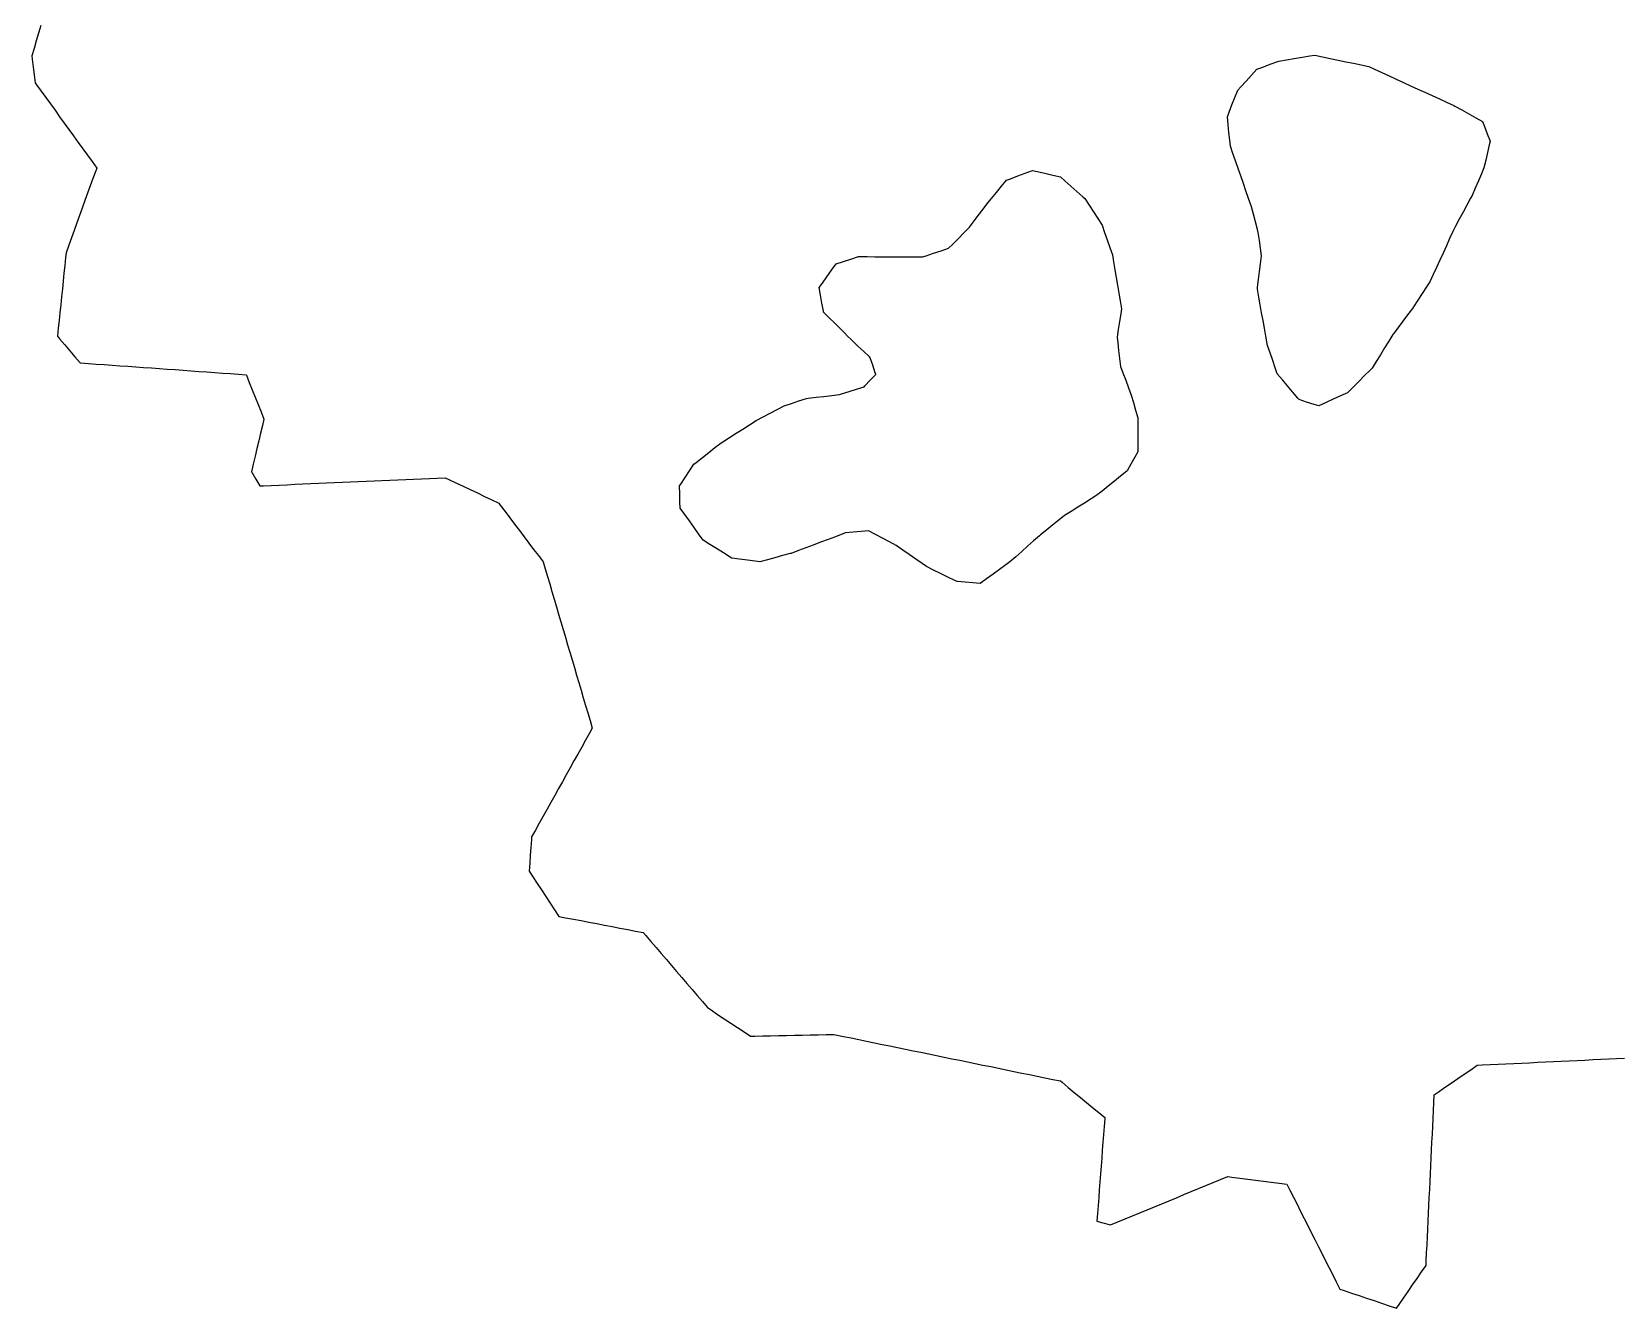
# Model space of a CAD drawing. Header units: millimetres. Extents: x 165 to 2352, y 1753 to 3323.
# Drawn here: x 483.4 to 684.1, y 1807 to 1968.3 of the extents above; entities that cross this region are included whole.
import ezdxf

# ---------------------------------------------------------------- set-up
doc = ezdxf.new("R2010")
doc.units = ezdxf.units.MM
for name, color, linetype in [('ALL_HOLES', 1, 'Continuous'), ('ALL_ISLANDS', 7, 'Continuous'), ('OUTLINE_ISLAND_01', 7, 'Continuous'), ('OUTLINE_ISLAND_01_HOLE_01', 1, 'Continuous'), ('OUTLINE_ISLAND_01_HOLE_02', 1, 'Continuous')]:
    doc.layers.add(name, color=color, linetype=linetype)

msp = doc.modelspace()

# ---------------------------------------------------------------- linework, layer by layer
at = {"layer": 'ALL_HOLES'}
for points in [[(645.5026, 1965.3986), (646.4804, 1965.189), (647.4582, 1964.9795), (648.436, 1964.7699), (649.4138, 1964.5604), (650.3916, 1964.3508), (651.3694, 1964.1413), (652.3472, 1963.9317), (653.061, 1963.6047), (653.9702, 1963.1882), (654.8793, 1962.7717), (655.7884, 1962.3552), (656.6976, 1961.9387), (657.6067, 1961.5222), (658.5158, 1961.1057), (659.425, 1960.6892), (660.3341, 1960.2727), (661.2433, 1959.8562), (662.1524, 1959.4397), (663.0615, 1959.0232), (663.2148, 1958.938), (664.0888, 1958.4521), (664.9629, 1957.9662), (665.8369, 1957.4803), (666.7109, 1956.9943), (666.9448, 1956.3706), (667.2959, 1955.4343), (667.647, 1954.4979), (667.548, 1954.0659), (667.3246, 1953.0912), (667.1012, 1952.1165), (666.8778, 1951.1417), (666.5622, 1950.3994), (666.1709, 1949.4792), (665.7796, 1948.5589), (665.3883, 1947.6387), (665.1932, 1947.2851), (664.7101, 1946.4096), (664.227, 1945.534), (663.7439, 1944.6584), (663.2608, 1943.7828), (662.9506, 1943.1016), (662.5362, 1942.1916), (662.1218, 1941.2815), (661.7073, 1940.3714), (661.2929, 1939.4613), (660.8785, 1938.5512), (660.464, 1937.6412), (660.0496, 1936.7311), (659.6365, 1936.0995), (659.0891, 1935.2626), (658.5416, 1934.4258), (657.9942, 1933.5889), (657.8309, 1933.3699), (657.2329, 1932.5684), (656.6349, 1931.7669), (656.037, 1930.9654), (655.439, 1930.1638), (655.3791, 1930.0674), (654.8515, 1929.218), (654.3239, 1928.3685), (653.7962, 1927.519), (653.2686, 1926.6696), (652.741, 1925.8201), (652.5065, 1925.5827), (651.8038, 1924.8712), (651.1011, 1924.1597), (650.3984, 1923.4482), (649.6957, 1922.7367), (649.6479, 1922.7147), (648.7392, 1922.2971), (647.8306, 1921.8795), (646.922, 1921.4619), (646.0133, 1921.0443), (645.4198, 1921.2333), (644.467, 1921.5367), (643.5141, 1921.8401), (643.3422, 1922.0437), (642.6971, 1922.8078), (642.0519, 1923.5719), (641.4068, 1924.3359), (640.7617, 1925.1), (640.5056, 1925.8562), (640.185, 1926.8034), (639.8643, 1927.7505), (639.5436, 1928.6977), (639.5071, 1928.8967), (639.3268, 1929.8804), (639.1465, 1930.864), (638.9662, 1931.8476), (638.786, 1932.8312), (638.6057, 1933.8148), (638.4254, 1934.7984), (638.2451, 1935.782), (638.278, 1936.042), (638.4037, 1937.0341), (638.5294, 1938.0262), (638.6551, 1939.0182), (638.7808, 1940.0103), (638.6447, 1940.9756), (638.5051, 1941.9658), (638.3655, 1942.956), (638.2665, 1943.3305), (638.0108, 1944.2973), (637.7551, 1945.2641), (637.4994, 1946.2308), (637.4629, 1946.336), (637.135, 1947.2807), (636.8071, 1948.2254), (636.4792, 1949.1701), (636.1513, 1950.1148), (635.8234, 1951.0595), (635.4955, 1952.0043), (635.1676, 1952.949), (634.8397, 1953.8937), (634.7646, 1954.6242), (634.6624, 1955.619), (634.5601, 1956.6137), (634.4578, 1957.6085), (634.6759, 1958.1658), (635.0402, 1959.0971), (635.4046, 1960.0283), (635.769, 1960.9596), (636.1474, 1961.3754), (636.8205, 1962.115), (637.4935, 1962.8546), (638.1666, 1963.5942), (638.9452, 1963.8858), (639.8817, 1964.2364), (640.8182, 1964.5871), (640.9396, 1964.6081), (641.9249, 1964.7788), (642.9102, 1964.9495), (643.8956, 1965.1202), (644.8809, 1965.2909)], [(616.4441, 1947.2578), (616.9891, 1946.4194), (617.5341, 1945.581), (618.0791, 1944.7426), (618.6241, 1943.9041), (618.9508, 1942.9659), (619.2797, 1942.0216), (619.6086, 1941.0772), (619.9375, 1940.1328), (620.087, 1939.2487), (620.2538, 1938.2627), (620.4206, 1937.2767), (620.5873, 1936.2907), (620.7541, 1935.3047), (620.9209, 1934.3187), (621.0877, 1933.3327), (620.9874, 1932.6977), (620.8315, 1931.7099), (620.6756, 1930.7221), (620.5197, 1929.7343), (620.6054, 1929.024), (620.7252, 1928.0313), (620.845, 1927.0385), (620.9648, 1926.0457), (621.2717, 1925.2216), (621.6207, 1924.2844), (621.9697, 1923.3473), (622.3187, 1922.4102), (622.5902, 1921.4607), (622.8652, 1920.4992), (623.1402, 1919.5378), (623.1417, 1919.231), (623.1467, 1918.231), (623.1517, 1917.231), (623.1567, 1916.231), (623.1617, 1915.231), (622.7776, 1914.5557), (622.2832, 1913.6865), (621.7888, 1912.8172), (621.756, 1912.7909), (620.9767, 1912.1643), (620.1974, 1911.5376), (619.4181, 1910.911), (618.6388, 1910.2843), (617.8595, 1909.6577), (617.2709, 1909.2927), (616.4211, 1908.7657), (615.5712, 1908.2387), (614.7213, 1907.7117), (613.8715, 1907.1847), (613.1973, 1906.643), (612.4178, 1906.0166), (611.6383, 1905.3902), (610.8588, 1904.7638), (610.715, 1904.636), (609.9678, 1903.9714), (609.2206, 1903.3068), (608.4734, 1902.6422), (607.7262, 1901.9776), (606.979, 1901.313), (606.4701, 1900.943), (605.6613, 1900.355), (604.8525, 1899.7669), (604.0436, 1899.1789), (603.2348, 1898.5908), (602.3123, 1898.666), (601.3156, 1898.7472), (600.3189, 1898.8283), (600.0264, 1898.9726), (599.1295, 1899.4148), (598.2326, 1899.857), (597.3357, 1900.2992), (596.4387, 1900.7414), (595.9097, 1901.1096), (595.0889, 1901.6808), (594.2681, 1902.252), (593.4473, 1902.8233), (592.6266, 1903.3945), (591.778, 1903.8404), (590.8927, 1904.3055), (590.0075, 1904.7707), (589.1223, 1905.2358), (588.1901, 1905.1563), (587.1937, 1905.0712), (586.1973, 1904.9861), (585.8809, 1904.8667), (584.9454, 1904.5136), (584.0098, 1904.1604), (583.0742, 1903.8073), (582.1386, 1903.4542), (581.2031, 1903.101), (580.2675, 1902.7479), (579.3319, 1902.3948), (579.2421, 1902.371), (578.2755, 1902.1147), (577.3089, 1901.8584), (576.3423, 1901.6022), (575.3757, 1901.3459), (574.8148, 1901.4193), (573.8233, 1901.5491), (572.8317, 1901.6788), (571.8402, 1901.8086), (571.6317, 1901.9393), (570.7844, 1902.4705), (569.9372, 1903.0017), (569.0899, 1903.5328), (568.2427, 1904.064), (568.2413, 1904.0659), (567.6587, 1904.8786), (567.076, 1905.6914), (566.4934, 1906.5041), (565.9108, 1907.3168), (565.3282, 1908.1296), (565.302, 1908.9328), (565.2695, 1909.9322), (565.237, 1910.9317), (565.394, 1911.1669), (565.9492, 1911.9986), (566.5044, 1912.8304), (567.0596, 1913.6621), (567.3666, 1913.9052), (568.1506, 1914.526), (568.9346, 1915.1468), (569.7186, 1915.7676), (570.5025, 1916.3884), (570.7115, 1916.5206), (571.5565, 1917.0554), (572.4014, 1917.5903), (573.2464, 1918.1251), (574.0913, 1918.6599), (574.9363, 1919.1947), (575.8014, 1919.6484), (576.687, 1920.1128), (577.5726, 1920.5773), (578.4582, 1921.0417), (579.3796, 1921.3501), (580.3279, 1921.6675), (581.2762, 1921.9849), (581.5003, 1922.0113), (582.4934, 1922.1284), (583.4866, 1922.2455), (584.4797, 1922.3626), (585.4728, 1922.4796), (585.7183, 1922.5586), (586.6703, 1922.8646), (587.6224, 1923.1706), (588.5744, 1923.4766), (588.6649, 1923.5721), (589.3527, 1924.298), (590.0405, 1925.0239), (589.9707, 1925.2325), (589.6537, 1926.1809), (589.3367, 1927.1294), (589.2333, 1927.229), (588.5133, 1927.923), (587.7933, 1928.617), (587.0733, 1929.311), (586.3533, 1930.0049), (586.2818, 1930.0759), (585.5724, 1930.7807), (584.8629, 1931.4854), (584.1534, 1932.1902), (583.444, 1932.8949), (583.4162, 1933.0559), (583.2464, 1934.0414), (583.0767, 1935.0269), (582.9069, 1936.0124), (583.2917, 1936.5578), (583.8682, 1937.3749), (584.4446, 1938.192), (585.0211, 1939.0091), (585.9517, 1939.3088), (586.9035, 1939.6153), (587.8554, 1939.9218), (587.9373, 1939.9213), (588.9372, 1939.915), (589.9372, 1939.9086), (590.9372, 1939.9023), (591.9372, 1939.8959), (592.9372, 1939.8896), (593.9371, 1939.8832), (594.9371, 1939.8769), (595.9371, 1939.8705), (596.3939, 1940.0218), (597.3433, 1940.336), (598.2926, 1940.6503), (599.242, 1940.9645), (599.7714, 1941.4957), (600.4773, 1942.204), (601.1832, 1942.9123), (601.8892, 1943.6206), (602.394, 1944.2978), (602.9917, 1945.0995), (603.5894, 1945.9012), (604.1871, 1946.703), (604.6504, 1947.2629), (605.2879, 1948.0334), (605.9254, 1948.8039), (606.5629, 1949.5743), (607.0481, 1949.7568), (607.9841, 1950.1088), (608.9201, 1950.4608), (609.8561, 1950.8129), (610.4418, 1950.6767), (611.4158, 1950.4504), (612.3899, 1950.224), (613.3639, 1949.9976), (613.9387, 1949.4863), (614.6859, 1948.8217), (615.4331, 1948.1571), (616.1803, 1947.4925)]]:
    msp.add_lwpolyline(points, close=True, dxfattribs=at)
at = {"layer": 'ALL_ISLANDS'}
msp.add_lwpolyline([(484.5666, 1969.1159), (484.2783, 1968.1583), (483.99, 1967.2008), (483.7018, 1966.2432), (483.4135, 1965.2857), (483.4644, 1964.8727), (483.5867, 1963.8802), (483.709, 1962.8877), (483.8313, 1961.8952), (484.0063, 1961.653), (484.5919, 1960.8424), (485.1775, 1960.0319), (485.7632, 1959.2213), (486.3488, 1958.4107), (486.9344, 1957.6001), (487.5201, 1956.7896), (488.1057, 1955.979), (488.6913, 1955.1684), (489.277, 1954.3578), (489.8626, 1953.5473), (490.4482, 1952.7367), (491.0339, 1951.9261), (491.6195, 1951.1155), (491.4885, 1950.7532), (491.1484, 1949.8129), (490.8083, 1948.8725), (490.4682, 1947.9321), (490.1281, 1946.9917), (489.788, 1946.0513), (489.4479, 1945.1109), (489.1078, 1944.1705), (488.7678, 1943.2301), (488.4277, 1942.2897), (488.0876, 1941.3493), (487.7475, 1940.4089), (487.6859, 1939.8095), (487.5837, 1938.8147), (487.4815, 1937.8199), (487.3792, 1936.8252), (487.277, 1935.8304), (487.1748, 1934.8356), (487.0726, 1933.8409), (486.9704, 1932.8461), (486.8682, 1931.8514), (486.766, 1930.8566), (486.6637, 1929.8618), (486.9351, 1929.5407), (487.5806, 1928.7769), (488.226, 1928.0131), (488.8715, 1927.2493), (489.517, 1926.4856), (489.5641, 1926.4822), (490.5616, 1926.4109), (491.5591, 1926.3397), (492.5565, 1926.2685), (493.554, 1926.1972), (494.5514, 1926.126), (495.5489, 1926.0547), (496.5464, 1925.9835), (497.5438, 1925.9123), (498.5413, 1925.841), (499.5387, 1925.7698), (500.5362, 1925.6985), (501.5337, 1925.6273), (502.5311, 1925.5561), (503.5286, 1925.4848), (504.526, 1925.4136), (505.5235, 1925.3423), (506.521, 1925.2711), (507.5184, 1925.1999), (508.5159, 1925.1286), (509.5133, 1925.0574), (510.5108, 1924.9861), (510.5272, 1924.9448), (510.8966, 1924.0155), (511.2659, 1923.0862), (511.6352, 1922.1569), (512.0046, 1921.2276), (512.3739, 1920.2983), (512.7433, 1919.369), (512.5535, 1918.5653), (512.3237, 1917.592), (512.0939, 1916.6188), (511.8641, 1915.6456), (511.6342, 1914.6723), (511.4044, 1913.6991), (511.1746, 1912.7258), (511.2074, 1912.6689), (511.7063, 1911.8022), (512.2053, 1910.9356), (512.6709, 1910.956), (513.6699, 1910.9997), (514.669, 1911.0435), (515.668, 1911.0873), (516.6671, 1911.131), (517.6661, 1911.1748), (518.6651, 1911.2185), (519.6642, 1911.2623), (520.6632, 1911.306), (521.6623, 1911.3498), (522.6613, 1911.3936), (523.6604, 1911.4373), (524.6594, 1911.4811), (525.6584, 1911.5248), (526.6575, 1911.5686), (527.6565, 1911.6123), (528.6556, 1911.6561), (529.6546, 1911.6998), (530.6536, 1911.7436), (531.6527, 1911.7874), (532.6517, 1911.8311), (533.6508, 1911.8749), (534.6498, 1911.9186), (535.6489, 1911.9624), (536.0945, 1911.7511), (536.9981, 1911.3227), (537.9017, 1910.8943), (538.8052, 1910.4659), (539.7088, 1910.0375), (540.6124, 1909.6091), (541.516, 1909.1807), (542.4196, 1908.7522), (542.6068, 1908.5036), (543.2084, 1907.7048), (543.81, 1906.906), (544.4115, 1906.1072), (545.0131, 1905.3083), (545.6147, 1904.5095), (546.2163, 1903.7107), (546.8178, 1902.9119), (547.4194, 1902.1131), (548.021, 1901.3143), (548.276, 1900.4509), (548.5593, 1899.4918), (548.8426, 1898.5328), (549.1258, 1897.5737), (549.4091, 1896.6147), (549.6924, 1895.6557), (549.9757, 1894.6966), (550.2589, 1893.7376), (550.5422, 1892.7785), (550.8255, 1891.8195), (551.1087, 1890.8605), (551.392, 1889.9014), (551.6753, 1888.9424), (551.9586, 1887.9833), (552.2418, 1887.0243), (552.5251, 1886.0653), (552.8084, 1885.1062), (553.0917, 1884.1472), (553.3749, 1883.1882), (553.6582, 1882.2291), (553.9415, 1881.2701), (554.2248, 1880.311), (553.8602, 1879.6565), (553.3737, 1878.7828), (552.8872, 1877.9092), (552.4006, 1877.0355), (551.9141, 1876.1619), (551.4275, 1875.2882), (550.941, 1874.4146), (550.4545, 1873.5409), (549.9679, 1872.6672), (549.4814, 1871.7936), (548.9948, 1870.9199), (548.5083, 1870.0463), (548.0218, 1869.1726), (547.5352, 1868.299), (547.0487, 1867.4253), (546.5621, 1866.5516), (546.5383, 1866.2284), (546.4646, 1865.2311), (546.391, 1864.2338), (546.3174, 1863.2365), (546.2437, 1862.2393), (546.7157, 1861.5224), (547.2656, 1860.6871), (547.8155, 1859.8519), (548.3653, 1859.0167), (548.9152, 1858.1814), (549.4651, 1857.3462), (550.015, 1856.5109), (550.8514, 1856.3507), (551.8336, 1856.1625), (552.8157, 1855.9744), (553.7978, 1855.7862), (554.78, 1855.598), (555.7621, 1855.4098), (556.7442, 1855.2217), (557.7264, 1855.0335), (558.7085, 1854.8453), (559.6907, 1854.6572), (560.6728, 1854.469), (560.9852, 1854.1032), (561.6347, 1853.3428), (562.2841, 1852.5824), (562.9336, 1851.822), (563.583, 1851.0616), (564.2325, 1850.3012), (564.882, 1849.5408), (565.5314, 1848.7804), (566.1809, 1848.02), (566.8303, 1847.2596), (567.4798, 1846.4992), (568.1293, 1845.7388), (568.7787, 1844.9784), (569.2292, 1844.6794), (570.0625, 1844.1265), (570.8957, 1843.5735), (571.7289, 1843.0206), (572.5621, 1842.4676), (573.3953, 1841.9146), (574.2285, 1841.3617), (574.7585, 1841.3731), (575.7582, 1841.3947), (576.758, 1841.4163), (577.7578, 1841.4379), (578.7575, 1841.4594), (579.7573, 1841.481), (580.7571, 1841.5026), (581.7568, 1841.5242), (582.7566, 1841.5458), (583.7564, 1841.5674), (584.7561, 1841.589), (584.9697, 1841.5451), (585.9493, 1841.3437), (586.9288, 1841.1424), (587.9083, 1840.941), (588.8878, 1840.7397), (589.8673, 1840.5384), (590.8469, 1840.337), (591.8264, 1840.1357), (592.8059, 1839.9343), (593.7854, 1839.733), (594.765, 1839.5317), (595.7445, 1839.3303), (596.724, 1839.129), (597.7035, 1838.9277), (598.683, 1838.7263), (599.6626, 1838.525), (600.6421, 1838.3236), (601.6216, 1838.1223), (602.6011, 1837.921), (603.5807, 1837.7196), (604.5602, 1837.5183), (605.5397, 1837.3169), (606.5192, 1837.1156), (607.4987, 1836.9143), (608.4783, 1836.7129), (609.4578, 1836.5116), (610.4373, 1836.3103), (611.4168, 1836.1089), (612.3963, 1835.9076), (613.3759, 1835.7062), (613.5825, 1835.535), (614.3525, 1834.897), (615.1226, 1834.259), (615.8926, 1833.621), (616.6626, 1832.983), (617.4327, 1832.345), (618.2027, 1831.707), (618.9727, 1831.069), (618.9621, 1830.9301), (618.886, 1829.9331), (618.8098, 1828.936), (618.7337, 1827.9389), (618.6575, 1826.9418), (618.5814, 1825.9447), (618.5052, 1824.9476), (618.429, 1823.9505), (618.3529, 1822.9534), (618.2767, 1821.9563), (618.2006, 1820.9592), (618.1244, 1819.9621), (618.0483, 1818.965), (617.9721, 1817.9679), (618.7309, 1817.7641), (619.6967, 1817.5046), (619.715, 1817.5122), (620.6391, 1817.8944), (621.5632, 1818.2766), (622.4873, 1818.6588), (623.4113, 1819.041), (624.3354, 1819.4232), (625.2595, 1819.8054), (626.1836, 1820.1876), (627.1077, 1820.5698), (628.0318, 1820.952), (628.9558, 1821.3341), (629.8799, 1821.7163), (630.804, 1822.0985), (631.7281, 1822.4807), (632.6522, 1822.8629), (633.5763, 1823.2451), (634.5003, 1823.6273), (635.0409, 1823.5564), (636.0324, 1823.4264), (637.0239, 1823.2964), (638.0155, 1823.1664), (639.007, 1823.0365), (639.9985, 1822.9065), (640.99, 1822.7765), (641.9815, 1822.6465), (642.3587, 1821.8994), (642.8095, 1821.0068), (643.2602, 1820.1141), (643.7109, 1819.2214), (644.1617, 1818.3288), (644.6124, 1817.4361), (645.0631, 1816.5435), (645.5139, 1815.6508), (645.9646, 1814.7581), (646.4153, 1813.8655), (646.8661, 1812.9728), (647.3168, 1812.0802), (647.7675, 1811.1875), (648.2183, 1810.2948), (648.669, 1809.4022), (649.2106, 1809.2189), (650.1578, 1808.8984), (651.1051, 1808.5779), (652.0523, 1808.2574), (652.9996, 1807.9369), (653.9468, 1807.6164), (654.8941, 1807.2959), (655.8413, 1806.9754), (656.1615, 1807.4419), (656.7273, 1808.2665), (657.2931, 1809.091), (657.8589, 1809.9156), (658.4247, 1810.7401), (658.9905, 1811.5646), (659.5563, 1812.3892), (659.5855, 1812.9931), (659.6338, 1813.992), (659.6821, 1814.9908), (659.7304, 1815.9896), (659.7787, 1816.9885), (659.827, 1817.9873), (659.8753, 1818.9861), (659.9236, 1819.985), (659.9719, 1820.9838), (660.0202, 1821.9826), (660.0685, 1822.9815), (660.1168, 1823.9803), (660.1651, 1824.9791), (660.2134, 1825.978), (660.2617, 1826.9768), (660.31, 1827.9756), (660.3583, 1828.9745), (660.4066, 1829.9733), (660.4549, 1830.9721), (660.5032, 1831.971), (660.5515, 1832.9698), (660.5998, 1833.9686), (661.0818, 1834.3002), (661.9057, 1834.8669), (662.7297, 1835.4336), (663.5536, 1836.0003), (664.3775, 1836.567), (665.2014, 1837.1337), (666.0253, 1837.7004), (666.654, 1837.7307), (667.6528, 1837.7788), (668.6517, 1837.8269), (669.6505, 1837.875), (670.6494, 1837.9231), (671.6482, 1837.9712), (672.647, 1838.0192), (673.6459, 1838.0673), (674.6447, 1838.1154), (675.6436, 1838.1635), (676.6424, 1838.2116), (677.6413, 1838.2597), (678.6401, 1838.3078), (679.6389, 1838.3559), (680.6378, 1838.404), (681.6366, 1838.4521), (682.6355, 1838.5002), (683.6343, 1838.5483), (684.6332, 1838.5964)], dxfattribs=at)
at = {"layer": 'OUTLINE_ISLAND_01'}
msp.add_lwpolyline([(484.5666, 1969.1159), (484.2783, 1968.1583), (483.99, 1967.2008), (483.7018, 1966.2432), (483.4135, 1965.2857), (483.4644, 1964.8727), (483.5867, 1963.8802), (483.709, 1962.8877), (483.8313, 1961.8952), (484.0063, 1961.653), (484.5919, 1960.8424), (485.1775, 1960.0319), (485.7632, 1959.2213), (486.3488, 1958.4107), (486.9344, 1957.6001), (487.5201, 1956.7896), (488.1057, 1955.979), (488.6913, 1955.1684), (489.277, 1954.3578), (489.8626, 1953.5473), (490.4482, 1952.7367), (491.0339, 1951.9261), (491.6195, 1951.1155), (491.4885, 1950.7532), (491.1484, 1949.8129), (490.8083, 1948.8725), (490.4682, 1947.9321), (490.1281, 1946.9917), (489.788, 1946.0513), (489.4479, 1945.1109), (489.1078, 1944.1705), (488.7678, 1943.2301), (488.4277, 1942.2897), (488.0876, 1941.3493), (487.7475, 1940.4089), (487.6859, 1939.8095), (487.5837, 1938.8147), (487.4815, 1937.8199), (487.3792, 1936.8252), (487.277, 1935.8304), (487.1748, 1934.8356), (487.0726, 1933.8409), (486.9704, 1932.8461), (486.8682, 1931.8514), (486.766, 1930.8566), (486.6637, 1929.8618), (486.9351, 1929.5407), (487.5806, 1928.7769), (488.226, 1928.0131), (488.8715, 1927.2493), (489.517, 1926.4856), (489.5641, 1926.4822), (490.5616, 1926.4109), (491.5591, 1926.3397), (492.5565, 1926.2685), (493.554, 1926.1972), (494.5514, 1926.126), (495.5489, 1926.0547), (496.5464, 1925.9835), (497.5438, 1925.9123), (498.5413, 1925.841), (499.5387, 1925.7698), (500.5362, 1925.6985), (501.5337, 1925.6273), (502.5311, 1925.5561), (503.5286, 1925.4848), (504.526, 1925.4136), (505.5235, 1925.3423), (506.521, 1925.2711), (507.5184, 1925.1999), (508.5159, 1925.1286), (509.5133, 1925.0574), (510.5108, 1924.9861), (510.5272, 1924.9448), (510.8966, 1924.0155), (511.2659, 1923.0862), (511.6352, 1922.1569), (512.0046, 1921.2276), (512.3739, 1920.2983), (512.7433, 1919.369), (512.5535, 1918.5653), (512.3237, 1917.592), (512.0939, 1916.6188), (511.8641, 1915.6456), (511.6342, 1914.6723), (511.4044, 1913.6991), (511.1746, 1912.7258), (511.2074, 1912.6689), (511.7063, 1911.8022), (512.2053, 1910.9356), (512.6709, 1910.956), (513.6699, 1910.9997), (514.669, 1911.0435), (515.668, 1911.0873), (516.6671, 1911.131), (517.6661, 1911.1748), (518.6651, 1911.2185), (519.6642, 1911.2623), (520.6632, 1911.306), (521.6623, 1911.3498), (522.6613, 1911.3936), (523.6604, 1911.4373), (524.6594, 1911.4811), (525.6584, 1911.5248), (526.6575, 1911.5686), (527.6565, 1911.6123), (528.6556, 1911.6561), (529.6546, 1911.6998), (530.6536, 1911.7436), (531.6527, 1911.7874), (532.6517, 1911.8311), (533.6508, 1911.8749), (534.6498, 1911.9186), (535.6489, 1911.9624), (536.0945, 1911.7511), (536.9981, 1911.3227), (537.9017, 1910.8943), (538.8052, 1910.4659), (539.7088, 1910.0375), (540.6124, 1909.6091), (541.516, 1909.1807), (542.4196, 1908.7522), (542.6068, 1908.5036), (543.2084, 1907.7048), (543.81, 1906.906), (544.4115, 1906.1072), (545.0131, 1905.3083), (545.6147, 1904.5095), (546.2163, 1903.7107), (546.8178, 1902.9119), (547.4194, 1902.1131), (548.021, 1901.3143), (548.276, 1900.4509), (548.5593, 1899.4918), (548.8426, 1898.5328), (549.1258, 1897.5737), (549.4091, 1896.6147), (549.6924, 1895.6557), (549.9757, 1894.6966), (550.2589, 1893.7376), (550.5422, 1892.7785), (550.8255, 1891.8195), (551.1087, 1890.8605), (551.392, 1889.9014), (551.6753, 1888.9424), (551.9586, 1887.9833), (552.2418, 1887.0243), (552.5251, 1886.0653), (552.8084, 1885.1062), (553.0917, 1884.1472), (553.3749, 1883.1882), (553.6582, 1882.2291), (553.9415, 1881.2701), (554.2248, 1880.311), (553.8602, 1879.6565), (553.3737, 1878.7828), (552.8872, 1877.9092), (552.4006, 1877.0355), (551.9141, 1876.1619), (551.4275, 1875.2882), (550.941, 1874.4146), (550.4545, 1873.5409), (549.9679, 1872.6672), (549.4814, 1871.7936), (548.9948, 1870.9199), (548.5083, 1870.0463), (548.0218, 1869.1726), (547.5352, 1868.299), (547.0487, 1867.4253), (546.5621, 1866.5516), (546.5383, 1866.2284), (546.4646, 1865.2311), (546.391, 1864.2338), (546.3174, 1863.2365), (546.2437, 1862.2393), (546.7157, 1861.5224), (547.2656, 1860.6871), (547.8155, 1859.8519), (548.3653, 1859.0167), (548.9152, 1858.1814), (549.4651, 1857.3462), (550.015, 1856.5109), (550.8514, 1856.3507), (551.8336, 1856.1625), (552.8157, 1855.9744), (553.7978, 1855.7862), (554.78, 1855.598), (555.7621, 1855.4098), (556.7442, 1855.2217), (557.7264, 1855.0335), (558.7085, 1854.8453), (559.6907, 1854.6572), (560.6728, 1854.469), (560.9852, 1854.1032), (561.6347, 1853.3428), (562.2841, 1852.5824), (562.9336, 1851.822), (563.583, 1851.0616), (564.2325, 1850.3012), (564.882, 1849.5408), (565.5314, 1848.7804), (566.1809, 1848.02), (566.8303, 1847.2596), (567.4798, 1846.4992), (568.1293, 1845.7388), (568.7787, 1844.9784), (569.2292, 1844.6794), (570.0625, 1844.1265), (570.8957, 1843.5735), (571.7289, 1843.0206), (572.5621, 1842.4676), (573.3953, 1841.9146), (574.2285, 1841.3617), (574.7585, 1841.3731), (575.7582, 1841.3947), (576.758, 1841.4163), (577.7578, 1841.4379), (578.7575, 1841.4594), (579.7573, 1841.481), (580.7571, 1841.5026), (581.7568, 1841.5242), (582.7566, 1841.5458), (583.7564, 1841.5674), (584.7561, 1841.589), (584.9697, 1841.5451), (585.9493, 1841.3437), (586.9288, 1841.1424), (587.9083, 1840.941), (588.8878, 1840.7397), (589.8673, 1840.5384), (590.8469, 1840.337), (591.8264, 1840.1357), (592.8059, 1839.9343), (593.7854, 1839.733), (594.765, 1839.5317), (595.7445, 1839.3303), (596.724, 1839.129), (597.7035, 1838.9277), (598.683, 1838.7263), (599.6626, 1838.525), (600.6421, 1838.3236), (601.6216, 1838.1223), (602.6011, 1837.921), (603.5807, 1837.7196), (604.5602, 1837.5183), (605.5397, 1837.3169), (606.5192, 1837.1156), (607.4987, 1836.9143), (608.4783, 1836.7129), (609.4578, 1836.5116), (610.4373, 1836.3103), (611.4168, 1836.1089), (612.3963, 1835.9076), (613.3759, 1835.7062), (613.5825, 1835.535), (614.3525, 1834.897), (615.1226, 1834.259), (615.8926, 1833.621), (616.6626, 1832.983), (617.4327, 1832.345), (618.2027, 1831.707), (618.9727, 1831.069), (618.9621, 1830.9301), (618.886, 1829.9331), (618.8098, 1828.936), (618.7337, 1827.9389), (618.6575, 1826.9418), (618.5814, 1825.9447), (618.5052, 1824.9476), (618.429, 1823.9505), (618.3529, 1822.9534), (618.2767, 1821.9563), (618.2006, 1820.9592), (618.1244, 1819.9621), (618.0483, 1818.965), (617.9721, 1817.9679), (618.7309, 1817.7641), (619.6967, 1817.5046), (619.715, 1817.5122), (620.6391, 1817.8944), (621.5632, 1818.2766), (622.4873, 1818.6588), (623.4113, 1819.041), (624.3354, 1819.4232), (625.2595, 1819.8054), (626.1836, 1820.1876), (627.1077, 1820.5698), (628.0318, 1820.952), (628.9558, 1821.3341), (629.8799, 1821.7163), (630.804, 1822.0985), (631.7281, 1822.4807), (632.6522, 1822.8629), (633.5763, 1823.2451), (634.5003, 1823.6273), (635.0409, 1823.5564), (636.0324, 1823.4264), (637.0239, 1823.2964), (638.0155, 1823.1664), (639.007, 1823.0365), (639.9985, 1822.9065), (640.99, 1822.7765), (641.9815, 1822.6465), (642.3587, 1821.8994), (642.8095, 1821.0068), (643.2602, 1820.1141), (643.7109, 1819.2214), (644.1617, 1818.3288), (644.6124, 1817.4361), (645.0631, 1816.5435), (645.5139, 1815.6508), (645.9646, 1814.7581), (646.4153, 1813.8655), (646.8661, 1812.9728), (647.3168, 1812.0802), (647.7675, 1811.1875), (648.2183, 1810.2948), (648.669, 1809.4022), (649.2106, 1809.2189), (650.1578, 1808.8984), (651.1051, 1808.5779), (652.0523, 1808.2574), (652.9996, 1807.9369), (653.9468, 1807.6164), (654.8941, 1807.2959), (655.8413, 1806.9754), (656.1615, 1807.4419), (656.7273, 1808.2665), (657.2931, 1809.091), (657.8589, 1809.9156), (658.4247, 1810.7401), (658.9905, 1811.5646), (659.5563, 1812.3892), (659.5855, 1812.9931), (659.6338, 1813.992), (659.6821, 1814.9908), (659.7304, 1815.9896), (659.7787, 1816.9885), (659.827, 1817.9873), (659.8753, 1818.9861), (659.9236, 1819.985), (659.9719, 1820.9838), (660.0202, 1821.9826), (660.0685, 1822.9815), (660.1168, 1823.9803), (660.1651, 1824.9791), (660.2134, 1825.978), (660.2617, 1826.9768), (660.31, 1827.9756), (660.3583, 1828.9745), (660.4066, 1829.9733), (660.4549, 1830.9721), (660.5032, 1831.971), (660.5515, 1832.9698), (660.5998, 1833.9686), (661.0818, 1834.3002), (661.9057, 1834.8669), (662.7297, 1835.4336), (663.5536, 1836.0003), (664.3775, 1836.567), (665.2014, 1837.1337), (666.0253, 1837.7004), (666.654, 1837.7307), (667.6528, 1837.7788), (668.6517, 1837.8269), (669.6505, 1837.875), (670.6494, 1837.9231), (671.6482, 1837.9712), (672.647, 1838.0192), (673.6459, 1838.0673), (674.6447, 1838.1154), (675.6436, 1838.1635), (676.6424, 1838.2116), (677.6413, 1838.2597), (678.6401, 1838.3078), (679.6389, 1838.3559), (680.6378, 1838.404), (681.6366, 1838.4521), (682.6355, 1838.5002), (683.6343, 1838.5483), (684.6332, 1838.5964)], dxfattribs=at)
at = {"layer": 'OUTLINE_ISLAND_01_HOLE_01'}
msp.add_lwpolyline([(616.4441, 1947.2578), (616.9891, 1946.4194), (617.5341, 1945.581), (618.0791, 1944.7426), (618.6241, 1943.9041), (618.9508, 1942.9659), (619.2797, 1942.0216), (619.6086, 1941.0772), (619.9375, 1940.1328), (620.087, 1939.2487), (620.2538, 1938.2627), (620.4206, 1937.2767), (620.5873, 1936.2907), (620.7541, 1935.3047), (620.9209, 1934.3187), (621.0877, 1933.3327), (620.9874, 1932.6977), (620.8315, 1931.7099), (620.6756, 1930.7221), (620.5197, 1929.7343), (620.6054, 1929.024), (620.7252, 1928.0313), (620.845, 1927.0385), (620.9648, 1926.0457), (621.2717, 1925.2216), (621.6207, 1924.2844), (621.9697, 1923.3473), (622.3187, 1922.4102), (622.5902, 1921.4607), (622.8652, 1920.4992), (623.1402, 1919.5378), (623.1417, 1919.231), (623.1467, 1918.231), (623.1517, 1917.231), (623.1567, 1916.231), (623.1617, 1915.231), (622.7776, 1914.5557), (622.2832, 1913.6865), (621.7888, 1912.8172), (621.756, 1912.7909), (620.9767, 1912.1643), (620.1974, 1911.5376), (619.4181, 1910.911), (618.6388, 1910.2843), (617.8595, 1909.6577), (617.2709, 1909.2927), (616.4211, 1908.7657), (615.5712, 1908.2387), (614.7213, 1907.7117), (613.8715, 1907.1847), (613.1973, 1906.643), (612.4178, 1906.0166), (611.6383, 1905.3902), (610.8588, 1904.7638), (610.715, 1904.636), (609.9678, 1903.9714), (609.2206, 1903.3068), (608.4734, 1902.6422), (607.7262, 1901.9776), (606.979, 1901.313), (606.4701, 1900.943), (605.6613, 1900.355), (604.8525, 1899.7669), (604.0436, 1899.1789), (603.2348, 1898.5908), (602.3123, 1898.666), (601.3156, 1898.7472), (600.3189, 1898.8283), (600.0264, 1898.9726), (599.1295, 1899.4148), (598.2326, 1899.857), (597.3357, 1900.2992), (596.4387, 1900.7414), (595.9097, 1901.1096), (595.0889, 1901.6808), (594.2681, 1902.252), (593.4473, 1902.8233), (592.6266, 1903.3945), (591.778, 1903.8404), (590.8927, 1904.3055), (590.0075, 1904.7707), (589.1223, 1905.2358), (588.1901, 1905.1563), (587.1937, 1905.0712), (586.1973, 1904.9861), (585.8809, 1904.8667), (584.9454, 1904.5136), (584.0098, 1904.1604), (583.0742, 1903.8073), (582.1386, 1903.4542), (581.2031, 1903.101), (580.2675, 1902.7479), (579.3319, 1902.3948), (579.2421, 1902.371), (578.2755, 1902.1147), (577.3089, 1901.8584), (576.3423, 1901.6022), (575.3757, 1901.3459), (574.8148, 1901.4193), (573.8233, 1901.5491), (572.8317, 1901.6788), (571.8402, 1901.8086), (571.6317, 1901.9393), (570.7844, 1902.4705), (569.9372, 1903.0017), (569.0899, 1903.5328), (568.2427, 1904.064), (568.2413, 1904.0659), (567.6587, 1904.8786), (567.076, 1905.6914), (566.4934, 1906.5041), (565.9108, 1907.3168), (565.3282, 1908.1296), (565.302, 1908.9328), (565.2695, 1909.9322), (565.237, 1910.9317), (565.394, 1911.1669), (565.9492, 1911.9986), (566.5044, 1912.8304), (567.0596, 1913.6621), (567.3666, 1913.9052), (568.1506, 1914.526), (568.9346, 1915.1468), (569.7186, 1915.7676), (570.5025, 1916.3884), (570.7115, 1916.5206), (571.5565, 1917.0554), (572.4014, 1917.5903), (573.2464, 1918.1251), (574.0913, 1918.6599), (574.9363, 1919.1947), (575.8014, 1919.6484), (576.687, 1920.1128), (577.5726, 1920.5773), (578.4582, 1921.0417), (579.3796, 1921.3501), (580.3279, 1921.6675), (581.2762, 1921.9849), (581.5003, 1922.0113), (582.4934, 1922.1284), (583.4866, 1922.2455), (584.4797, 1922.3626), (585.4728, 1922.4796), (585.7183, 1922.5586), (586.6703, 1922.8646), (587.6224, 1923.1706), (588.5744, 1923.4766), (588.6649, 1923.5721), (589.3527, 1924.298), (590.0405, 1925.0239), (589.9707, 1925.2325), (589.6537, 1926.1809), (589.3367, 1927.1294), (589.2333, 1927.229), (588.5133, 1927.923), (587.7933, 1928.617), (587.0733, 1929.311), (586.3533, 1930.0049), (586.2818, 1930.0759), (585.5724, 1930.7807), (584.8629, 1931.4854), (584.1534, 1932.1902), (583.444, 1932.8949), (583.4162, 1933.0559), (583.2464, 1934.0414), (583.0767, 1935.0269), (582.9069, 1936.0124), (583.2917, 1936.5578), (583.8682, 1937.3749), (584.4446, 1938.192), (585.0211, 1939.0091), (585.9517, 1939.3088), (586.9035, 1939.6153), (587.8554, 1939.9218), (587.9373, 1939.9213), (588.9372, 1939.915), (589.9372, 1939.9086), (590.9372, 1939.9023), (591.9372, 1939.8959), (592.9372, 1939.8896), (593.9371, 1939.8832), (594.9371, 1939.8769), (595.9371, 1939.8705), (596.3939, 1940.0218), (597.3433, 1940.336), (598.2926, 1940.6503), (599.242, 1940.9645), (599.7714, 1941.4957), (600.4773, 1942.204), (601.1832, 1942.9123), (601.8892, 1943.6206), (602.394, 1944.2978), (602.9917, 1945.0995), (603.5894, 1945.9012), (604.1871, 1946.703), (604.6504, 1947.2629), (605.2879, 1948.0334), (605.9254, 1948.8039), (606.5629, 1949.5743), (607.0481, 1949.7568), (607.9841, 1950.1088), (608.9201, 1950.4608), (609.8561, 1950.8129), (610.4418, 1950.6767), (611.4158, 1950.4504), (612.3899, 1950.224), (613.3639, 1949.9976), (613.9387, 1949.4863), (614.6859, 1948.8217), (615.4331, 1948.1571), (616.1803, 1947.4925)], close=True, dxfattribs=at)
at = {"layer": 'OUTLINE_ISLAND_01_HOLE_02'}
msp.add_lwpolyline([(645.5026, 1965.3986), (646.4804, 1965.189), (647.4582, 1964.9795), (648.436, 1964.7699), (649.4138, 1964.5604), (650.3916, 1964.3508), (651.3694, 1964.1413), (652.3472, 1963.9317), (653.061, 1963.6047), (653.9702, 1963.1882), (654.8793, 1962.7717), (655.7884, 1962.3552), (656.6976, 1961.9387), (657.6067, 1961.5222), (658.5158, 1961.1057), (659.425, 1960.6892), (660.3341, 1960.2727), (661.2433, 1959.8562), (662.1524, 1959.4397), (663.0615, 1959.0232), (663.2148, 1958.938), (664.0888, 1958.4521), (664.9629, 1957.9662), (665.8369, 1957.4803), (666.7109, 1956.9943), (666.9448, 1956.3706), (667.2959, 1955.4343), (667.647, 1954.4979), (667.548, 1954.0659), (667.3246, 1953.0912), (667.1012, 1952.1165), (666.8778, 1951.1417), (666.5622, 1950.3994), (666.1709, 1949.4792), (665.7796, 1948.5589), (665.3883, 1947.6387), (665.1932, 1947.2851), (664.7101, 1946.4096), (664.227, 1945.534), (663.7439, 1944.6584), (663.2608, 1943.7828), (662.9506, 1943.1016), (662.5362, 1942.1916), (662.1218, 1941.2815), (661.7073, 1940.3714), (661.2929, 1939.4613), (660.8785, 1938.5512), (660.464, 1937.6412), (660.0496, 1936.7311), (659.6365, 1936.0995), (659.0891, 1935.2626), (658.5416, 1934.4258), (657.9942, 1933.5889), (657.8309, 1933.3699), (657.2329, 1932.5684), (656.6349, 1931.7669), (656.037, 1930.9654), (655.439, 1930.1638), (655.3791, 1930.0674), (654.8515, 1929.218), (654.3239, 1928.3685), (653.7962, 1927.519), (653.2686, 1926.6696), (652.741, 1925.8201), (652.5065, 1925.5827), (651.8038, 1924.8712), (651.1011, 1924.1597), (650.3984, 1923.4482), (649.6957, 1922.7367), (649.6479, 1922.7147), (648.7392, 1922.2971), (647.8306, 1921.8795), (646.922, 1921.4619), (646.0133, 1921.0443), (645.4198, 1921.2333), (644.467, 1921.5367), (643.5141, 1921.8401), (643.3422, 1922.0437), (642.6971, 1922.8078), (642.0519, 1923.5719), (641.4068, 1924.3359), (640.7617, 1925.1), (640.5056, 1925.8562), (640.185, 1926.8034), (639.8643, 1927.7505), (639.5436, 1928.6977), (639.5071, 1928.8967), (639.3268, 1929.8804), (639.1465, 1930.864), (638.9662, 1931.8476), (638.786, 1932.8312), (638.6057, 1933.8148), (638.4254, 1934.7984), (638.2451, 1935.782), (638.278, 1936.042), (638.4037, 1937.0341), (638.5294, 1938.0262), (638.6551, 1939.0182), (638.7808, 1940.0103), (638.6447, 1940.9756), (638.5051, 1941.9658), (638.3655, 1942.956), (638.2665, 1943.3305), (638.0108, 1944.2973), (637.7551, 1945.2641), (637.4994, 1946.2308), (637.4629, 1946.336), (637.135, 1947.2807), (636.8071, 1948.2254), (636.4792, 1949.1701), (636.1513, 1950.1148), (635.8234, 1951.0595), (635.4955, 1952.0043), (635.1676, 1952.949), (634.8397, 1953.8937), (634.7646, 1954.6242), (634.6624, 1955.619), (634.5601, 1956.6137), (634.4578, 1957.6085), (634.6759, 1958.1658), (635.0402, 1959.0971), (635.4046, 1960.0283), (635.769, 1960.9596), (636.1474, 1961.3754), (636.8205, 1962.115), (637.4935, 1962.8546), (638.1666, 1963.5942), (638.9452, 1963.8858), (639.8817, 1964.2364), (640.8182, 1964.5871), (640.9396, 1964.6081), (641.9249, 1964.7788), (642.9102, 1964.9495), (643.8956, 1965.1202), (644.8809, 1965.2909)], close=True, dxfattribs=at)

doc.saveas('drawing.dxf')
